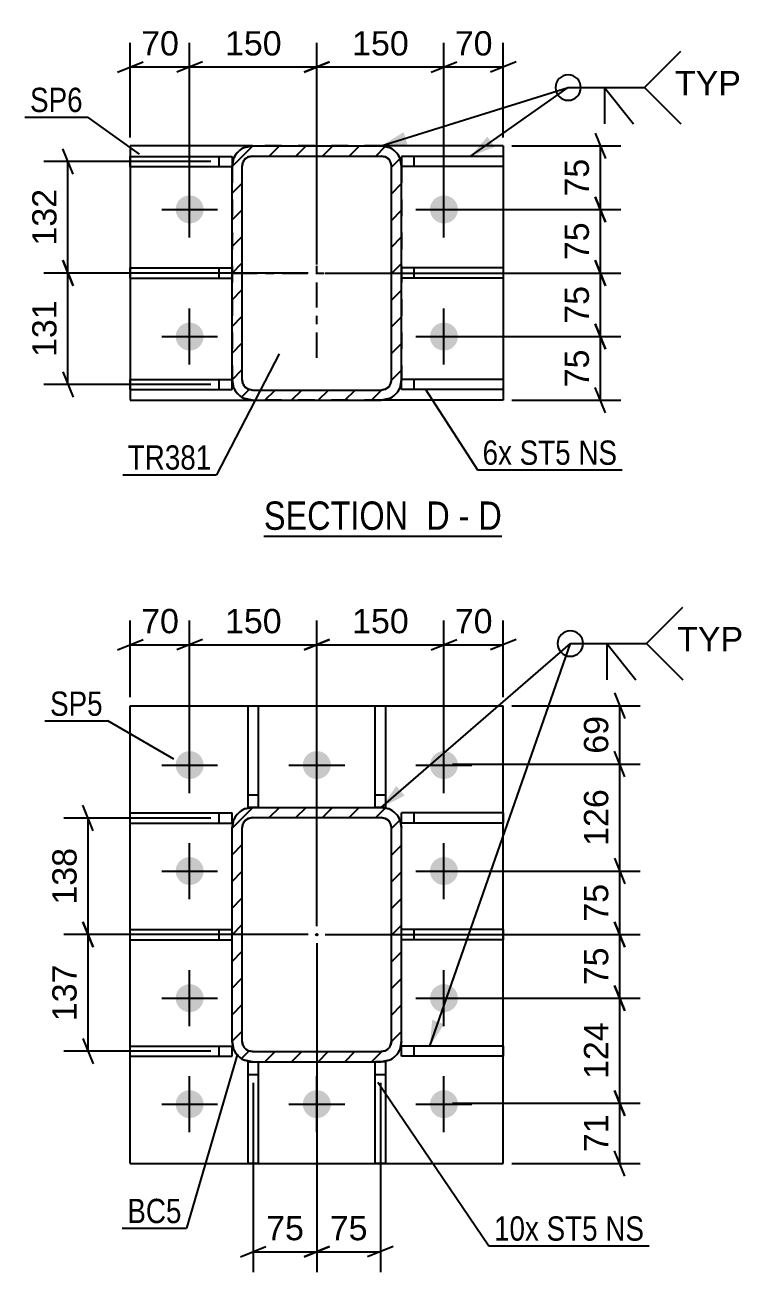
# Model space of a CAD drawing. Header units: millimetres. Extents: x 0 to 841, y 0 to 594.
# Drawn here: x 341.6 to 426.3, y 101.6 to 248.7 of the extents above; entities that cross this region are included whole.
import ezdxf

# ---------------------------------------------------------------- set-up
doc = ezdxf.new("R2010")
doc.units = ezdxf.units.MM
doc.linetypes.add('DXK_LINE_DOT2', pattern=[3.9198, 1.9599, -1.9599])
doc.linetypes.add('DXK_LINE_DOT3', pattern=[5.9187, 2.979, -0.9799, 0.9799, -0.9799])
doc.styles.add('Arial', font='ARIAL.TTF', dxfattribs={"height": 0.2})
doc.styles.add('Arial Narrow', font='ARIALN.TTF', dxfattribs={"height": 0.2})

# ---------------------------------------------------------------- blocks, each defined once
blk = doc.blocks.new('Unknown-318890688-14 - 4900')
at = {"color": 6, "linetype": 'Continuous'}
blk.add_line((369.81, 188.41), (397.88, 188.41), dxfattribs=at)
at = {"color": 0, "linetype": 'Continuous'}
for points in [[(387.92, 189.16), (387.92, 192.66), (369.81, 192.66), (369.81, 189.16)], [(391.74, 189.16), (391.74, 192.66), (388.97, 192.66), (388.97, 189.16)], [(394.06, 189.16), (394.06, 192.66), (392.79, 192.66), (392.79, 189.16)], [(397.88, 189.16), (397.88, 192.66), (395.11, 192.66), (395.11, 189.16)]]:
    blk.add_wipeout(points, dxfattribs=at)
at = {"color": 7, "linetype": 'Continuous', "style": 'Arial Narrow'}
for s, p in [('SECTION ', (369.81, 189.16)), ('D', (388.97, 189.16)), ('D', (395.11, 189.16)), ('-', (392.79, 189.16))]:
    blk.add_text(s, height=3.34, dxfattribs=at).set_placement(p)
blk = doc.blocks.new('Part-318890688-3378 - 3340')
at = {"color": 2, "linetype": 'Continuous'}
for p, q in [((354.05, 114.41), (354.05, 168.41)), ((354.05, 168.41), (398.05, 168.41)), ((398.05, 114.41), (398.05, 168.41)), ((354.05, 114.41), (398.05, 114.41))]:
    blk.add_line(p, q, dxfattribs=at)
blk = doc.blocks.new('Part-318890688-3408 - 3340')
at = {"color": 2, "linetype": 'Continuous'}
for p, q in [((354.05, 140.81), (354.05, 142.01)), ((354.05, 142.01), (366.05, 142.01)), ((354.05, 140.81), (366.05, 140.81))]:
    blk.add_line(p, q, dxfattribs=at)
at = {"color": 7, "linetype": 'DXK_LINE_DOT2'}
for p, q in [((364.55, 140.81), (364.55, 142.01)), ((366.05, 140.81), (366.05, 142.01))]:
    blk.add_line(p, q, dxfattribs=at)
blk = doc.blocks.new('Part-318890688-3372 - 3340')
at = {"linetype": 'Continuous'}
h = blk.add_hatch(dxfattribs=at)
h.set_pattern_fill('', scale=0.7, style=0, pattern_type=0)
h.set_pattern_definition([(45, (385.8703, 154.9302), (-1.57154, 1.57154), [])])
h.paths.add_polyline_path([(386.05, 154.01), (385.87, 154.93), (385.35, 155.71), (384.57, 156.23), (383.65, 156.41), (368.45, 156.41), (367.53, 156.23), (366.76, 155.71), (366.24, 154.93), (366.05, 154.01), (366.05, 128.81), (366.24, 127.89), (366.76, 127.11), (367.53, 126.59), (368.45, 126.41), (383.65, 126.41), (384.57, 126.59), (385.35, 127.11), (385.87, 127.89), (386.05, 128.81)])
h.paths.add_polyline_path([(384.76, 128.35), (384.5, 127.96), (384.11, 127.7), (383.65, 127.61), (368.45, 127.61), (367.99, 127.7), (367.6, 127.96), (367.34, 128.35), (367.25, 128.81), (367.25, 154.01), (367.34, 154.47), (367.6, 154.86), (367.99, 155.12), (368.45, 155.21), (383.65, 155.21), (384.11, 155.12), (384.5, 154.86), (384.76, 154.47), (384.85, 154.01), (384.85, 128.81)])
blk.add_hatch(color=246, dxfattribs=at).paths.add_polyline_path([(376.05, 141.31, -1), (376.05, 141.51, -1)])
at = {"color": 7, "linetype": 'DXK_LINE_DOT2'}
for p, q in [((367.53, 156.23), (368.45, 156.41)), ((368.45, 156.41), (383.65, 156.41)), ((383.65, 156.41), (384.57, 156.23)), ((366.05, 154.01), (366.24, 154.93)), ((367.34, 154.47), (367.25, 154.01)), ((368.45, 155.21), (367.99, 155.12)), ((368.45, 155.21), (383.65, 155.21)), ((384.11, 155.12), (383.65, 155.21)), ((384.85, 154.01), (384.76, 154.47)), ((385.87, 154.93), (386.05, 154.01)), ((366.05, 128.81), (366.05, 154.01)), ((367.25, 128.81), (367.25, 154.01)), ((384.85, 128.81), (384.85, 154.01)), ((386.05, 128.81), (386.05, 154.01)), ((366.24, 127.89), (366.05, 128.81)), ((367.25, 128.81), (367.34, 128.35)), ((384.76, 128.35), (384.85, 128.81)), ((386.05, 128.81), (385.87, 127.89)), ((368.45, 126.41), (367.53, 126.59)), ((367.99, 127.7), (368.45, 127.61)), ((368.45, 127.61), (383.65, 127.61)), ((383.65, 127.61), (384.11, 127.7)), ((384.57, 126.59), (383.65, 126.41)), ((368.45, 126.41), (383.65, 126.41))]:
    blk.add_line(p, q, dxfattribs=at)
at = {"color": 2, "linetype": 'Continuous'}
for p, q in [((368.45, 156.41), (367.53, 156.23)), ((368.45, 156.41), (383.65, 156.41)), ((384.57, 156.23), (383.65, 156.41)), ((366.24, 154.93), (366.05, 154.01)), ((367.25, 154.01), (367.34, 154.47)), ((367.99, 155.12), (368.45, 155.21)), ((368.45, 155.21), (383.65, 155.21)), ((383.65, 155.21), (384.11, 155.12)), ((384.76, 154.47), (384.85, 154.01)), ((386.05, 154.01), (385.87, 154.93)), ((366.05, 128.81), (366.05, 154.01)), ((367.25, 128.81), (367.25, 154.01)), ((384.85, 128.81), (384.85, 154.01)), ((386.05, 128.81), (386.05, 154.01)), ((366.05, 128.81), (366.24, 127.89)), ((367.34, 128.35), (367.25, 128.81)), ((384.85, 128.81), (384.76, 128.35)), ((385.87, 127.89), (386.05, 128.81)), ((367.53, 126.59), (368.45, 126.41)), ((368.45, 127.61), (367.99, 127.7)), ((368.45, 127.61), (383.65, 127.61)), ((384.11, 127.7), (383.65, 127.61)), ((383.65, 126.41), (384.57, 126.59)), ((368.45, 126.41), (383.65, 126.41))]:
    blk.add_line(p, q, dxfattribs=at)
at = {"color": 7, "linetype": 'DXK_LINE_DOT3'}
blk.add_line((376.05, 141.41), (376.05, 141.41), dxfattribs=at)
at = {"color": 246, "linetype": 'DXK_LINE_DOT2'}
blk.add_line((376.05, 141.41), (376.05, 141.41), dxfattribs=at)
at = {"color": 246, "linetype": 'Continuous'}
blk.add_circle((376.05, 141.41), 0.1, dxfattribs=at)
at = {"color": 7, "linetype": 'DXK_LINE_DOT2'}
for centre, radius, start, end in [((368.45, 154.01), 2.4, 112.5, 157.5), ((383.65, 154.01), 2.4, 22.5, 67.5), ((368.45, 154.01), 1.2, 112.5, 157.5), ((383.65, 154.01), 1.2, 22.5, 67.5), ((368.45, 128.81), 1.2, 202.5, 247.5), ((383.65, 128.81), 1.2, 292.5, 337.5), ((368.45, 128.81), 2.4, 202.5, 247.5), ((383.65, 128.81), 2.4, 292.5, 337.5)]:
    blk.add_arc(centre, radius, start, end, dxfattribs=at)
at = {"color": 2, "linetype": 'Continuous'}
for centre, radius, start, end in [((368.45, 154.01), 2.4, 112.5, 157.5), ((383.65, 154.01), 2.4, 22.5, 67.5), ((368.45, 154.01), 1.2, 112.5, 157.5), ((383.65, 154.01), 1.2, 22.5, 67.5), ((368.45, 128.81), 1.2, 202.5, 247.5), ((383.65, 128.81), 1.2, 292.5, 337.5), ((368.45, 128.81), 2.4, 202.5, 247.5), ((383.65, 128.81), 2.4, 292.5, 337.5)]:
    blk.add_arc(centre, radius, start, end, dxfattribs=at)
blk = doc.blocks.new('Part-318890688-3398 - 3340')
at = {"color": 2, "linetype": 'Continuous'}
for p, q in [((398.05, 155.76), (386.05, 155.76)), ((386.05, 154.56), (386.05, 155.76)), ((398.05, 154.56), (386.05, 154.56)), ((398.05, 155.76), (398.05, 154.56))]:
    blk.add_line(p, q, dxfattribs=at)
at = {"color": 7, "linetype": 'DXK_LINE_DOT2'}
blk.add_line((387.55, 154.56), (387.55, 155.76), dxfattribs=at)
blk = doc.blocks.new('Part-318890688-3438 - 3340')
at = {"color": 2, "linetype": 'Continuous'}
for p, q in [((382.95, 156.41), (382.95, 168.41)), ((382.95, 168.41), (384.15, 168.41)), ((384.15, 168.41), (384.15, 156.41)), ((384.15, 156.41), (382.95, 156.41))]:
    blk.add_line(p, q, dxfattribs=at)
at = {"color": 7, "linetype": 'DXK_LINE_DOT2'}
blk.add_line((382.95, 157.91), (384.15, 157.91), dxfattribs=at)
blk = doc.blocks.new('Part-318890688-3393 - 3340')
at = {"color": 2, "linetype": 'Continuous'}
for p, q in [((398.05, 142.01), (386.05, 142.01)), ((398.05, 142.01), (398.05, 140.81)), ((398.05, 140.81), (386.05, 140.81))]:
    blk.add_line(p, q, dxfattribs=at)
at = {"color": 7, "linetype": 'DXK_LINE_DOT2'}
for p, q in [((386.05, 140.81), (386.05, 142.01)), ((387.55, 140.81), (387.55, 142.01))]:
    blk.add_line(p, q, dxfattribs=at)
blk = doc.blocks.new('Part-318890688-3403 - 3340')
at = {"color": 2, "linetype": 'Continuous'}
for p, q in [((398.05, 128.26), (386.05, 128.26)), ((386.05, 127.06), (386.05, 128.26)), ((398.05, 128.26), (398.05, 127.06)), ((398.05, 127.06), (386.05, 127.06))]:
    blk.add_line(p, q, dxfattribs=at)
at = {"color": 7, "linetype": 'DXK_LINE_DOT2'}
blk.add_line((387.55, 127.06), (387.55, 128.26), dxfattribs=at)
blk = doc.blocks.new('Part-318890688-3413 - 3340')
at = {"color": 2, "linetype": 'Continuous'}
for p, q in [((354.05, 154.56), (354.05, 155.76)), ((354.05, 155.76), (366.05, 155.76)), ((354.05, 154.56), (366.05, 154.56)), ((366.05, 154.56), (366.05, 155.76))]:
    blk.add_line(p, q, dxfattribs=at)
at = {"color": 7, "linetype": 'DXK_LINE_DOT2'}
blk.add_line((364.55, 154.56), (364.55, 155.76), dxfattribs=at)
blk = doc.blocks.new('Part-318890688-3418 - 3340')
at = {"color": 2, "linetype": 'Continuous'}
for p, q in [((354.05, 127.06), (354.05, 128.26)), ((354.05, 128.26), (366.05, 128.26)), ((366.05, 127.06), (366.05, 128.26)), ((354.05, 127.06), (366.05, 127.06))]:
    blk.add_line(p, q, dxfattribs=at)
at = {"color": 7, "linetype": 'DXK_LINE_DOT2'}
blk.add_line((364.55, 127.06), (364.55, 128.26), dxfattribs=at)
blk = doc.blocks.new('Part-318890688-3423 - 3340')
at = {"color": 2, "linetype": 'Continuous'}
for p, q in [((367.95, 114.41), (367.95, 126.41)), ((367.95, 126.41), (368.44, 126.41)), ((369.15, 126.41), (369.15, 114.41)), ((369.15, 114.41), (367.95, 114.41))]:
    blk.add_line(p, q, dxfattribs=at)
at = {"color": 7, "linetype": 'DXK_LINE_DOT2'}
for p, q in [((368.44, 126.41), (369.15, 126.41)), ((369.15, 126.41), (369.15, 126.41)), ((369.15, 126.41), (369.15, 126.41)), ((367.95, 124.91), (369.15, 124.91))]:
    blk.add_line(p, q, dxfattribs=at)
blk = doc.blocks.new('Part-318890688-3428 - 3340')
at = {"color": 2, "linetype": 'Continuous'}
for p, q in [((382.95, 114.41), (382.95, 126.41)), ((384.15, 126.41), (383.67, 126.41)), ((384.15, 126.41), (384.15, 114.41)), ((384.15, 114.41), (382.95, 114.41))]:
    blk.add_line(p, q, dxfattribs=at)
at = {"color": 7, "linetype": 'DXK_LINE_DOT2'}
for p, q in [((382.95, 126.41), (382.95, 126.41)), ((382.95, 126.41), (382.95, 126.41)), ((383.67, 126.41), (382.95, 126.41)), ((382.95, 124.91), (384.15, 124.91))]:
    blk.add_line(p, q, dxfattribs=at)
blk = doc.blocks.new('Part-318890688-3433 - 3340')
at = {"color": 2, "linetype": 'Continuous'}
for p, q in [((367.95, 156.41), (367.95, 168.41)), ((367.95, 168.41), (369.15, 168.41)), ((369.15, 168.41), (369.15, 156.41)), ((369.15, 156.41), (367.95, 156.41))]:
    blk.add_line(p, q, dxfattribs=at)
at = {"color": 7, "linetype": 'DXK_LINE_DOT2'}
blk.add_line((367.95, 157.91), (369.15, 157.91), dxfattribs=at)
blk = doc.blocks.new('Bolt-318890688-3444 - 3340')
at = {"linetype": 'Continuous'}
for points in [[(359.4, 161.41, -1), (362.7, 161.41, -1)], [(374.4, 161.41, -1), (377.7, 161.41, -1)], [(389.4, 161.41, -1), (392.7, 161.41, -1)], [(359.4, 148.91, -1), (362.7, 148.91, -1)], [(389.4, 148.91, -1), (392.7, 148.91, -1)], [(359.4, 133.91, -1), (362.7, 133.91, -1)], [(389.4, 133.91, -1), (392.7, 133.91, -1)], [(359.4, 121.41, -1), (362.7, 121.41, -1)], [(374.4, 121.41, -1), (377.7, 121.41, -1)], [(389.4, 121.41, -1), (392.7, 121.41, -1)]]:
    blk.add_hatch(color=1, dxfattribs=at).paths.add_polyline_path(points)
at = {"color": 1, "linetype": 'Continuous'}
for p, q in [((361.05, 158.11), (361.05, 164.71)), ((376.05, 158.11), (376.05, 164.71)), ((391.05, 158.11), (391.05, 164.71)), ((357.75, 161.41), (364.35, 161.41)), ((372.75, 161.41), (379.35, 161.41)), ((387.75, 161.41), (394.35, 161.41)), ((361.05, 145.61), (361.05, 152.21)), ((391.05, 145.61), (391.05, 152.21)), ((357.75, 148.91), (364.35, 148.91)), ((387.75, 148.91), (394.35, 148.91)), ((361.05, 130.61), (361.05, 137.21)), ((391.05, 130.61), (391.05, 137.21)), ((357.75, 133.91), (364.35, 133.91)), ((387.75, 133.91), (394.35, 133.91)), ((361.05, 118.11), (361.05, 124.71)), ((376.05, 118.11), (376.05, 124.71)), ((391.05, 118.11), (391.05, 124.71)), ((357.75, 121.41), (364.35, 121.41)), ((372.75, 121.41), (379.35, 121.41)), ((387.75, 121.41), (394.35, 121.41))]:
    blk.add_line(p, q, dxfattribs=at)
blk = doc.blocks.new('Part-318890688-4939 - 4900')
at = {"color": 2, "linetype": 'Continuous'}
for p, q in [((398.05, 220.05), (386.05, 220.05)), ((398.05, 220.05), (398.05, 218.85)), ((398.05, 218.85), (386.05, 218.85))]:
    blk.add_line(p, q, dxfattribs=at)
at = {"color": 7, "linetype": 'DXK_LINE_DOT2'}
for p, q in [((386.05, 220.05), (386.05, 218.85)), ((387.55, 218.85), (387.55, 220.05))]:
    blk.add_line(p, q, dxfattribs=at)
blk = doc.blocks.new('Part-318890688-4962 - 4900')
at = {"linetype": 'Continuous'}
h = blk.add_hatch(dxfattribs=at)
h.set_pattern_fill('', scale=0.7, style=0, pattern_type=0)
h.set_pattern_definition([(45, (385.8703, 232.966), (-1.57154, 1.57154), [])])
h.paths.add_polyline_path([(386.05, 232.05), (385.87, 232.97), (385.35, 233.74), (384.57, 234.26), (383.65, 234.45), (368.45, 234.45), (367.53, 234.26), (366.76, 233.74), (366.24, 232.97), (366.05, 232.05), (366.05, 206.85), (366.24, 205.93), (366.76, 205.15), (367.53, 204.63), (368.45, 204.45), (383.65, 204.45), (384.57, 204.63), (385.35, 205.15), (385.87, 205.93), (386.05, 206.85)])
h.paths.add_polyline_path([(384.76, 206.39), (384.5, 206), (384.11, 205.74), (383.65, 205.65), (368.45, 205.65), (367.99, 205.74), (367.6, 206), (367.34, 206.39), (367.25, 206.85), (367.25, 232.05), (367.34, 232.51), (367.6, 232.9), (367.99, 233.16), (368.45, 233.25), (383.65, 233.25), (384.11, 233.16), (384.5, 232.9), (384.76, 232.51), (384.85, 232.05), (384.85, 206.85)])
at = {"color": 7, "linetype": 'DXK_LINE_DOT2'}
for p, q in [((367.53, 234.26), (368.45, 234.45)), ((368.45, 234.45), (383.65, 234.45)), ((383.65, 234.45), (384.57, 234.26)), ((366.05, 232.05), (366.24, 232.97)), ((367.34, 232.51), (367.25, 232.05)), ((368.45, 233.25), (367.99, 233.16)), ((368.45, 233.25), (383.65, 233.25)), ((384.11, 233.16), (383.65, 233.25)), ((384.85, 232.05), (384.76, 232.51)), ((385.87, 232.97), (386.05, 232.05)), ((366.05, 232.05), (366.05, 206.85)), ((367.25, 206.85), (367.25, 232.05)), ((384.85, 206.85), (384.85, 232.05)), ((386.05, 232.05), (386.05, 206.85)), ((366.24, 205.93), (366.05, 206.85)), ((367.25, 206.85), (367.34, 206.39)), ((384.76, 206.39), (384.85, 206.85)), ((386.05, 206.85), (385.87, 205.93)), ((368.45, 204.45), (367.53, 204.63)), ((367.99, 205.74), (368.45, 205.65)), ((368.45, 205.65), (383.65, 205.65)), ((383.65, 205.65), (384.11, 205.74)), ((384.57, 204.63), (383.65, 204.45)), ((368.45, 204.45), (383.65, 204.45))]:
    blk.add_line(p, q, dxfattribs=at)
at = {"color": 2, "linetype": 'Continuous'}
for p, q in [((368.45, 234.45), (367.53, 234.26)), ((368.45, 234.45), (383.65, 234.45)), ((384.57, 234.26), (383.65, 234.45)), ((366.24, 232.97), (366.05, 232.05)), ((367.25, 232.05), (367.34, 232.51)), ((367.99, 233.16), (368.45, 233.25)), ((368.45, 233.25), (383.65, 233.25)), ((383.65, 233.25), (384.11, 233.16)), ((384.76, 232.51), (384.85, 232.05)), ((386.05, 232.05), (385.87, 232.97)), ((366.05, 206.85), (366.05, 232.05)), ((367.25, 206.85), (367.25, 232.05)), ((384.85, 206.85), (384.85, 232.05)), ((386.05, 206.85), (386.05, 232.05)), ((366.05, 206.85), (366.24, 205.93)), ((367.34, 206.39), (367.25, 206.85)), ((384.85, 206.85), (384.76, 206.39)), ((385.87, 205.93), (386.05, 206.85)), ((367.53, 204.63), (368.45, 204.45)), ((368.45, 205.65), (367.99, 205.74)), ((368.45, 205.65), (383.65, 205.65)), ((384.11, 205.74), (383.65, 205.65)), ((383.65, 204.45), (384.57, 204.63)), ((368.45, 204.45), (383.65, 204.45))]:
    blk.add_line(p, q, dxfattribs=at)
at = {"color": 7, "linetype": 'DXK_LINE_DOT3'}
for p, q in [((376.05, 209.45), (376.05, 229.45)), ((366.05, 219.45), (386.05, 219.45))]:
    blk.add_line(p, q, dxfattribs=at)
at = {"color": 7, "linetype": 'DXK_LINE_DOT2'}
for centre, radius, start, end in [((368.45, 232.05), 2.4, 112.5, 157.5), ((383.65, 232.05), 2.4, 22.5, 67.5), ((368.45, 232.05), 1.2, 112.5, 157.5), ((383.65, 232.05), 1.2, 22.5, 67.5), ((368.45, 206.85), 1.2, 202.5, 247.5), ((383.65, 206.85), 1.2, 292.5, 337.5), ((368.45, 206.85), 2.4, 202.5, 247.5), ((383.65, 206.85), 2.4, 292.5, 337.5)]:
    blk.add_arc(centre, radius, start, end, dxfattribs=at)
at = {"color": 2, "linetype": 'Continuous'}
for centre, radius, start, end in [((368.45, 232.05), 2.4, 112.5, 157.5), ((383.65, 232.05), 2.4, 22.5, 67.5), ((368.45, 232.05), 1.2, 112.5, 157.5), ((383.65, 232.05), 1.2, 22.5, 67.5), ((368.45, 206.85), 1.2, 202.5, 247.5), ((383.65, 206.85), 1.2, 292.5, 337.5), ((368.45, 206.85), 2.4, 202.5, 247.5), ((383.65, 206.85), 2.4, 292.5, 337.5)]:
    blk.add_arc(centre, radius, start, end, dxfattribs=at)
blk = doc.blocks.new('Part-318890688-4954 - 4900')
at = {"color": 2, "linetype": 'Continuous'}
for p, q in [((354.05, 218.85), (354.05, 220.05)), ((354.05, 220.05), (366.05, 220.05)), ((354.05, 218.85), (366.05, 218.85))]:
    blk.add_line(p, q, dxfattribs=at)
at = {"color": 7, "linetype": 'DXK_LINE_DOT2'}
for p, q in [((364.55, 218.85), (364.55, 220.05)), ((366.05, 220.05), (366.05, 218.85))]:
    blk.add_line(p, q, dxfattribs=at)
blk = doc.blocks.new('Part-318890688-4934 - 4900')
at = {"color": 2, "linetype": 'Continuous'}
for p, q in [((368.45, 234.45), (354.05, 234.45)), ((354.05, 234.45), (354.05, 204.45)), ((398.05, 234.45), (383.65, 234.45)), ((398.05, 234.45), (398.05, 204.45)), ((354.05, 204.45), (368.45, 204.45)), ((398.05, 204.45), (383.65, 204.45))]:
    blk.add_line(p, q, dxfattribs=at)
at = {"color": 7, "linetype": 'DXK_LINE_DOT2'}
for p, q in [((383.65, 234.45), (368.45, 234.45)), ((383.65, 204.45), (368.45, 204.45))]:
    blk.add_line(p, q, dxfattribs=at)
blk = doc.blocks.new('Part-318890688-4944 - 4900')
at = {"color": 2, "linetype": 'Continuous'}
for p, q in [((398.05, 233.2), (386.05, 233.2)), ((386.05, 233.2), (386.05, 232.05)), ((398.05, 233.2), (398.05, 232)), ((398.05, 232), (386.05, 232))]:
    blk.add_line(p, q, dxfattribs=at)
at = {"color": 7, "linetype": 'DXK_LINE_DOT2'}
for p, q in [((387.55, 232), (387.55, 233.2)), ((386.05, 232.05), (386.05, 232))]:
    blk.add_line(p, q, dxfattribs=at)
blk = doc.blocks.new('Part-318890688-4949 - 4900')
at = {"color": 2, "linetype": 'Continuous'}
for p, q in [((398.05, 206.9), (386.05, 206.9)), ((386.05, 205.7), (386.05, 206.85)), ((398.05, 206.9), (398.05, 205.7)), ((398.05, 205.7), (386.05, 205.7))]:
    blk.add_line(p, q, dxfattribs=at)
at = {"color": 7, "linetype": 'DXK_LINE_DOT2'}
for p, q in [((386.05, 206.85), (386.05, 206.9)), ((386.05, 206.9), (386.05, 206.85)), ((387.55, 205.7), (387.55, 206.9))]:
    blk.add_line(p, q, dxfattribs=at)
blk = doc.blocks.new('Bolt-318890688-4967 - 4900')
at = {"linetype": 'Continuous'}
for points in [[(359.4, 226.95, -1), (362.7, 226.95, -1)], [(389.4, 226.95, -1), (392.7, 226.95, -1)], [(359.4, 211.95, -1), (362.7, 211.95, -1)], [(389.4, 211.95, -1), (392.7, 211.95, -1)]]:
    blk.add_hatch(color=1, dxfattribs=at).paths.add_polyline_path(points)
at = {"color": 1, "linetype": 'Continuous'}
for p, q in [((361.05, 223.65), (361.05, 230.25)), ((391.05, 223.65), (391.05, 230.25)), ((357.75, 226.95), (364.35, 226.95)), ((387.75, 226.95), (394.35, 226.95)), ((361.05, 208.65), (361.05, 215.25)), ((391.05, 208.65), (391.05, 215.25)), ((357.75, 211.95), (364.35, 211.95)), ((387.75, 211.95), (394.35, 211.95))]:
    blk.add_line(p, q, dxfattribs=at)
blk = doc.blocks.new('Part-318890688-4975 - 4900')
at = {"color": 2, "linetype": 'Continuous'}
for p, q in [((354.05, 232), (354.05, 233.2)), ((354.05, 233.2), (366.05, 233.2)), ((366.05, 233.2), (366.05, 232.05)), ((354.05, 232), (366.05, 232))]:
    blk.add_line(p, q, dxfattribs=at)
at = {"color": 7, "linetype": 'DXK_LINE_DOT2'}
for p, q in [((364.55, 232), (364.55, 233.2)), ((366.05, 232.05), (366.05, 232))]:
    blk.add_line(p, q, dxfattribs=at)
blk = doc.blocks.new('Part-318890688-4980 - 4900')
at = {"color": 2, "linetype": 'Continuous'}
for p, q in [((354.05, 205.7), (354.05, 206.9)), ((354.05, 206.9), (366.05, 206.9)), ((366.05, 205.7), (366.05, 206.85)), ((354.05, 205.7), (366.05, 205.7))]:
    blk.add_line(p, q, dxfattribs=at)
at = {"color": 7, "linetype": 'DXK_LINE_DOT2'}
for p, q in [((364.55, 205.7), (364.55, 206.9)), ((366.05, 206.85), (366.05, 206.9)), ((366.05, 206.9), (366.05, 206.85))]:
    blk.add_line(p, q, dxfattribs=at)
blk = doc.blocks.new('StraightDimension-318890688-3536 - 3340')
at = {"color": 7, "linetype": 'Continuous'}
for p, q in [((354.05, 169.41), (354.05, 178.46)), ((361.05, 162.53), (361.05, 178.46)), ((352.55, 175.01), (355.55, 176.21)), ((354.05, 175.61), (361.05, 175.61)), ((362.55, 176.21), (359.55, 175.01))]:
    blk.add_line(p, q, dxfattribs=at)
at = {"color": 0}
blk.add_wipeout([(360.38, 176.36), (360.38, 180.56), (354.73, 180.56), (354.73, 176.36)], dxfattribs=at)
at = {"color": 3, "style": 'Arial'}
blk.add_text('70', height=2.865, dxfattribs=at).set_placement((355.33, 176.96))
blk = doc.blocks.new('StraightDimension-318890688-3496 - 3340')
at = {"color": 7, "linetype": 'Continuous'}
for p, q in [((411.18, 135.41), (412.38, 132.41)), ((392.05, 133.91), (414.18, 133.91)), ((411.78, 121.53), (411.78, 133.91)), ((412.38, 120.03), (411.18, 123.03)), ((392.05, 121.53), (414.18, 121.53))]:
    blk.add_line(p, q, dxfattribs=at)
at = {"color": 0}
blk.add_wipeout([(411.03, 131.65), (406.83, 131.65), (406.83, 123.78), (411.03, 123.78)], dxfattribs=at)
at = {"color": 3, "style": 'Arial'}
blk.add_text('124', height=2.865, rotation=90.0002, dxfattribs=at).set_placement((410.43, 124.38))
blk = doc.blocks.new('StraightDimension-318890688-3561 - 3340')
at = {"color": 7, "linetype": 'Continuous'}
for p, q in [((376.05, 142.41), (376.05, 178.46)), ((391.05, 162.53), (391.05, 178.46)), ((377.55, 176.21), (374.55, 175.01)), ((376.05, 175.61), (391.05, 175.61)), ((389.55, 175.01), (392.55, 176.21))]:
    blk.add_line(p, q, dxfattribs=at)
at = {"color": 0}
blk.add_wipeout([(387.49, 176.36), (387.49, 180.56), (379.62, 180.56), (379.62, 176.36)], dxfattribs=at)
at = {"color": 3, "style": 'Arial'}
blk.add_text('150', height=2.865, dxfattribs=at).set_placement((380.22, 176.96))
blk = doc.blocks.new('StraightDimension-318890688-3573 - 3340')
at = {"color": 7, "linetype": 'Continuous'}
for p, q in [((349.66, 139.91), (348.46, 142.91)), ((375.05, 141.41), (346.21, 141.41)), ((349.06, 127.66), (349.06, 141.41)), ((348.46, 129.16), (349.66, 126.16)), ((363.55, 127.66), (346.21, 127.66))]:
    blk.add_line(p, q, dxfattribs=at)
at = {"color": 0}
blk.add_wipeout([(348.31, 138.47), (344.11, 138.47), (344.11, 130.6), (348.31, 130.6)], dxfattribs=at)
at = {"color": 3, "style": 'Arial'}
blk.add_text('137', height=2.865, rotation=90.0002, dxfattribs=at).set_placement((347.71, 131.2))
blk = doc.blocks.new('StraightDimension-318890688-3550 - 3340')
at = {"color": 7, "linetype": 'Continuous'}
for p, q in [((361.05, 162.53), (361.05, 178.46)), ((376.05, 142.41), (376.05, 178.46)), ((362.55, 176.21), (359.55, 175.01)), ((361.05, 175.61), (376.05, 175.61)), ((374.55, 175.01), (377.55, 176.21))]:
    blk.add_line(p, q, dxfattribs=at)
at = {"color": 0}
blk.add_wipeout([(372.49, 176.36), (372.49, 180.56), (364.62, 180.56), (364.62, 176.36)], dxfattribs=at)
at = {"color": 3, "style": 'Arial'}
blk.add_text('150', height=2.865, dxfattribs=at).set_placement((365.22, 176.96))
blk = doc.blocks.new('StraightDimension-318890688-3489 - 3340')
at = {"color": 7, "linetype": 'Continuous'}
for p, q in [((411.18, 123.03), (412.38, 120.03)), ((392.05, 121.53), (414.18, 121.53)), ((411.78, 114.41), (411.78, 121.53)), ((412.38, 112.91), (411.18, 115.91)), ((399.05, 114.41), (414.18, 114.41))]:
    blk.add_line(p, q, dxfattribs=at)
at = {"color": 0}
blk.add_wipeout([(411.03, 120.79), (406.83, 120.79), (406.83, 115.15), (411.03, 115.15)], dxfattribs=at)
at = {"color": 3, "style": 'Arial'}
blk.add_text('71', height=2.865, rotation=90.0002, dxfattribs=at).set_placement((410.43, 115.75))
blk = doc.blocks.new('StraightDimension-318890688-3501 - 3340')
at = {"color": 7, "linetype": 'Continuous'}
for p, q in [((411.18, 142.91), (412.38, 139.91)), ((377.05, 141.41), (414.18, 141.41)), ((411.78, 133.91), (411.78, 141.41)), ((412.38, 132.41), (411.18, 135.41)), ((392.05, 133.91), (414.18, 133.91))]:
    blk.add_line(p, q, dxfattribs=at)
at = {"color": 0}
blk.add_wipeout([(411.03, 140.49), (406.83, 140.49), (406.83, 134.84), (411.03, 134.84)], dxfattribs=at)
at = {"color": 3, "style": 'Arial'}
blk.add_text('75', height=2.865, rotation=90.0002, dxfattribs=at).set_placement((410.43, 135.44))
blk = doc.blocks.new('StraightDimension-318890688-3593 - 3340')
at = {"color": 7, "linetype": 'Continuous'}
for p, q in [((376.05, 140.41), (376.05, 101.61)), ((368.55, 123.91), (368.55, 101.61)), ((367.05, 103.41), (370.05, 104.61)), ((377.55, 104.61), (374.55, 103.41)), ((368.55, 104.01), (376.05, 104.01))]:
    blk.add_line(p, q, dxfattribs=at)
at = {"color": 0}
blk.add_wipeout([(375.13, 104.76), (375.13, 108.96), (369.48, 108.96), (369.48, 104.76)], dxfattribs=at)
at = {"color": 3, "style": 'Arial'}
blk.add_text('75', height=2.865, dxfattribs=at).set_placement((370.08, 105.36))
blk = doc.blocks.new('StraightDimension-318890688-3512 - 3340')
at = {"color": 7, "linetype": 'Continuous'}
for p, q in [((411.18, 150.41), (412.38, 147.41)), ((392.05, 148.91), (414.18, 148.91)), ((411.78, 141.41), (411.78, 148.91)), ((412.38, 139.91), (411.18, 142.91)), ((377.05, 141.41), (414.18, 141.41))]:
    blk.add_line(p, q, dxfattribs=at)
at = {"color": 0}
blk.add_wipeout([(411.03, 147.99), (406.83, 147.99), (406.83, 142.34), (411.03, 142.34)], dxfattribs=at)
at = {"color": 3, "style": 'Arial'}
blk.add_text('75', height=2.865, rotation=90.0002, dxfattribs=at).set_placement((410.43, 142.94))
blk = doc.blocks.new('StraightDimension-318890688-3523 - 3340')
at = {"color": 7, "linetype": 'Continuous'}
for p, q in [((412.38, 160.03), (411.18, 163.03)), ((392.05, 161.53), (414.18, 161.53)), ((411.78, 148.91), (411.78, 161.53)), ((411.18, 150.41), (412.38, 147.41)), ((392.05, 148.91), (414.18, 148.91))]:
    blk.add_line(p, q, dxfattribs=at)
at = {"color": 0}
blk.add_wipeout([(411.03, 159.15), (406.83, 159.15), (406.83, 151.28), (411.03, 151.28)], dxfattribs=at)
at = {"color": 3, "style": 'Arial'}
blk.add_text('126', height=2.865, rotation=90.0002, dxfattribs=at).set_placement((410.43, 151.88))
blk = doc.blocks.new('StraightDimension-318890688-3528 - 3340')
at = {"color": 7, "linetype": 'Continuous'}
for p, q in [((411.18, 169.91), (412.38, 166.91)), ((399.05, 168.41), (414.18, 168.41)), ((411.78, 161.53), (411.78, 168.41)), ((412.38, 160.03), (411.18, 163.03)), ((392.05, 161.53), (414.18, 161.53))]:
    blk.add_line(p, q, dxfattribs=at)
at = {"color": 0}
blk.add_wipeout([(411.03, 167.79), (406.83, 167.79), (406.83, 162.15), (411.03, 162.15)], dxfattribs=at)
at = {"color": 3, "style": 'Arial'}
blk.add_text('69', height=2.865, rotation=90.0002, dxfattribs=at).set_placement((410.43, 162.75))
blk = doc.blocks.new('StraightDimension-318890688-3602 - 3340')
at = {"color": 7, "linetype": 'Continuous'}
for p, q in [((376.05, 140.41), (376.05, 101.61)), ((383.55, 123.91), (383.55, 101.61)), ((374.55, 103.41), (377.55, 104.61)), ((385.05, 104.61), (382.05, 103.41)), ((376.05, 104.01), (383.55, 104.01))]:
    blk.add_line(p, q, dxfattribs=at)
at = {"color": 0}
blk.add_wipeout([(382.63, 104.76), (382.63, 108.96), (376.98, 108.96), (376.98, 104.76)], dxfattribs=at)
at = {"color": 3, "style": 'Arial'}
blk.add_text('75', height=2.865, dxfattribs=at).set_placement((377.58, 105.36))
blk = doc.blocks.new('StraightDimension-318890688-3543 - 3340')
at = {"color": 7, "linetype": 'Continuous'}
for p, q in [((391.05, 162.53), (391.05, 178.46)), ((398.05, 169.41), (398.05, 178.46)), ((389.55, 175.01), (392.55, 176.21)), ((391.05, 175.61), (398.05, 175.61)), ((399.55, 176.21), (396.55, 175.01))]:
    blk.add_line(p, q, dxfattribs=at)
at = {"color": 0}
blk.add_wipeout([(397.38, 176.36), (397.38, 180.56), (391.73, 180.56), (391.73, 176.36)], dxfattribs=at)
at = {"color": 3, "style": 'Arial'}
blk.add_text('70', height=2.865, dxfattribs=at).set_placement((392.33, 176.96))
blk = doc.blocks.new('StraightDimension-318890688-3583 - 3340')
at = {"color": 7, "linetype": 'Continuous'}
for p, q in [((349.66, 153.66), (348.46, 156.66)), ((363.55, 155.16), (346.21, 155.16)), ((349.06, 141.41), (349.06, 155.16)), ((348.46, 142.91), (349.66, 139.91)), ((375.05, 141.41), (346.21, 141.41))]:
    blk.add_line(p, q, dxfattribs=at)
at = {"color": 0}
blk.add_wipeout([(348.31, 152.22), (344.11, 152.22), (344.11, 144.35), (348.31, 144.35)], dxfattribs=at)
at = {"color": 3, "style": 'Arial'}
blk.add_text('138', height=2.865, rotation=90.0002, dxfattribs=at).set_placement((347.71, 144.95))
blk = doc.blocks.new('StraightDimension-318890688-5077 - 4900')
at = {"color": 7, "linetype": 'Continuous'}
for p, q in [((347.29, 217.95), (346.09, 220.95)), ((375.05, 219.45), (343.84, 219.45)), ((346.69, 206.3), (346.69, 219.45)), ((346.09, 207.8), (347.29, 204.8)), ((363.55, 206.3), (343.84, 206.3))]:
    blk.add_line(p, q, dxfattribs=at)
at = {"color": 0}
blk.add_wipeout([(345.94, 216.81), (341.74, 216.81), (341.74, 208.94), (345.94, 208.94)], dxfattribs=at)
at = {"color": 3, "style": 'Arial'}
blk.add_text('131', height=2.865, rotation=90.0002, dxfattribs=at).set_placement((345.34, 209.54))
blk = doc.blocks.new('StraightDimension-318890688-5047 - 4900')
at = {"color": 7, "linetype": 'Continuous'}
for p, q in [((408.9, 220.95), (410.1, 217.95)), ((377.05, 219.45), (411.9, 219.45)), ((409.5, 211.95), (409.5, 219.45)), ((410.1, 210.45), (408.9, 213.45)), ((392.05, 211.95), (411.9, 211.95))]:
    blk.add_line(p, q, dxfattribs=at)
at = {"color": 0}
blk.add_wipeout([(408.75, 218.52), (404.55, 218.52), (404.55, 212.87), (408.75, 212.87)], dxfattribs=at)
at = {"color": 3, "style": 'Arial'}
blk.add_text('75', height=2.865, rotation=90.0002, dxfattribs=at).set_placement((408.15, 213.47))
blk = doc.blocks.new('StraightDimension-318890688-5117 - 4900')
at = {"color": 7, "linetype": 'Continuous'}
for p, q in [((354.05, 235.45), (354.05, 246.61)), ((361.05, 227.95), (361.05, 246.61)), ((352.55, 243.16), (355.55, 244.36)), ((362.55, 244.36), (359.55, 243.16)), ((354.05, 243.76), (361.05, 243.76))]:
    blk.add_line(p, q, dxfattribs=at)
at = {"color": 0}
blk.add_wipeout([(360.38, 244.51), (360.38, 248.71), (354.73, 248.71), (354.73, 244.51)], dxfattribs=at)
at = {"color": 3, "style": 'Arial'}
blk.add_text('70', height=2.865, dxfattribs=at).set_placement((355.33, 245.11))
blk = doc.blocks.new('StraightDimension-318890688-5027 - 4900')
at = {"color": 7, "linetype": 'Continuous'}
for p, q in [((408.9, 235.95), (410.1, 232.95)), ((399.05, 234.45), (411.9, 234.45)), ((409.5, 226.95), (409.5, 234.45)), ((410.1, 225.45), (408.9, 228.45)), ((392.05, 226.95), (411.9, 226.95))]:
    blk.add_line(p, q, dxfattribs=at)
at = {"color": 0}
blk.add_wipeout([(408.75, 233.52), (404.55, 233.52), (404.55, 227.87), (408.75, 227.87)], dxfattribs=at)
at = {"color": 3, "style": 'Arial'}
blk.add_text('75', height=2.865, rotation=90.0002, dxfattribs=at).set_placement((408.15, 228.47))
blk = doc.blocks.new('StraightDimension-318890688-5037 - 4900')
at = {"color": 7, "linetype": 'Continuous'}
for p, q in [((408.9, 228.45), (410.1, 225.45)), ((392.05, 226.95), (411.9, 226.95)), ((409.5, 219.45), (409.5, 226.95)), ((410.1, 217.95), (408.9, 220.95)), ((377.05, 219.45), (411.9, 219.45))]:
    blk.add_line(p, q, dxfattribs=at)
at = {"color": 0}
blk.add_wipeout([(408.75, 226.02), (404.55, 226.02), (404.55, 220.37), (408.75, 220.37)], dxfattribs=at)
at = {"color": 3, "style": 'Arial'}
blk.add_text('75', height=2.865, rotation=90.0002, dxfattribs=at).set_placement((408.15, 220.97))
blk = doc.blocks.new('StraightDimension-318890688-5057 - 4900')
at = {"color": 7, "linetype": 'Continuous'}
for p, q in [((408.9, 213.45), (410.1, 210.45)), ((392.05, 211.95), (411.9, 211.95)), ((409.5, 204.45), (409.5, 211.95)), ((410.1, 202.95), (408.9, 205.95)), ((399.05, 204.45), (411.9, 204.45))]:
    blk.add_line(p, q, dxfattribs=at)
at = {"color": 0}
blk.add_wipeout([(408.75, 211.02), (404.55, 211.02), (404.55, 205.37), (408.75, 205.37)], dxfattribs=at)
at = {"color": 3, "style": 'Arial'}
blk.add_text('75', height=2.865, rotation=90.0002, dxfattribs=at).set_placement((408.15, 205.97))
blk = doc.blocks.new('StraightDimension-318890688-5068 - 4900')
at = {"color": 7, "linetype": 'Continuous'}
for p, q in [((347.29, 231.1), (346.09, 234.1)), ((363.55, 232.6), (343.84, 232.6)), ((346.69, 219.45), (346.69, 232.6)), ((346.09, 220.95), (347.29, 217.95)), ((375.05, 219.45), (343.84, 219.45))]:
    blk.add_line(p, q, dxfattribs=at)
at = {"color": 0}
blk.add_wipeout([(345.94, 229.96), (341.74, 229.96), (341.74, 222.09), (345.94, 222.09)], dxfattribs=at)
at = {"color": 3, "style": 'Arial'}
blk.add_text('132', height=2.865, rotation=90.0002, dxfattribs=at).set_placement((345.34, 222.69))
blk = doc.blocks.new('StraightDimension-318890688-5087 - 4900')
at = {"color": 7, "linetype": 'Continuous'}
for p, q in [((361.05, 227.95), (361.05, 246.61)), ((376.05, 220.45), (376.05, 246.61)), ((362.55, 244.36), (359.55, 243.16)), ((374.55, 243.16), (377.55, 244.36)), ((361.05, 243.76), (376.05, 243.76))]:
    blk.add_line(p, q, dxfattribs=at)
at = {"color": 0}
blk.add_wipeout([(372.49, 244.51), (372.49, 248.71), (364.62, 248.71), (364.62, 244.51)], dxfattribs=at)
at = {"color": 3, "style": 'Arial'}
blk.add_text('150', height=2.865, dxfattribs=at).set_placement((365.22, 245.11))
blk = doc.blocks.new('StraightDimension-318890688-5097 - 4900')
at = {"color": 7, "linetype": 'Continuous'}
for p, q in [((391.05, 227.95), (391.05, 246.61)), ((398.05, 235.45), (398.05, 246.61)), ((389.55, 243.16), (392.55, 244.36)), ((399.55, 244.36), (396.55, 243.16)), ((391.05, 243.76), (398.05, 243.76))]:
    blk.add_line(p, q, dxfattribs=at)
at = {"color": 0}
blk.add_wipeout([(397.38, 244.51), (397.38, 248.71), (391.73, 248.71), (391.73, 244.51)], dxfattribs=at)
at = {"color": 3, "style": 'Arial'}
blk.add_text('70', height=2.865, dxfattribs=at).set_placement((392.33, 245.11))
blk = doc.blocks.new('StraightDimension-318890688-5107 - 4900')
at = {"color": 7, "linetype": 'Continuous'}
for p, q in [((376.05, 220.45), (376.05, 246.61)), ((391.05, 227.95), (391.05, 246.61)), ((377.55, 244.36), (374.55, 243.16)), ((389.55, 243.16), (392.55, 244.36)), ((376.05, 243.76), (391.05, 243.76))]:
    blk.add_line(p, q, dxfattribs=at)
at = {"color": 0}
blk.add_wipeout([(387.49, 244.51), (387.49, 248.71), (379.62, 248.71), (379.62, 244.51)], dxfattribs=at)
at = {"color": 3, "style": 'Arial'}
blk.add_text('150', height=2.865, dxfattribs=at).set_placement((380.22, 245.11))
blk = doc.blocks.new('Mark-318890688-3368 - 3340')
at = {"color": 0}
blk.add_wipeout([(360.09, 107.38), (360.09, 110.38), (353.7, 110.38), (353.7, 107.38)], dxfattribs=at)
blk.add_wipeout([(360.09, 107.38), (360.09, 110.38), (353.7, 110.38), (353.7, 107.38)], dxfattribs=at)
at = {"color": 30, "linetype": 'Continuous'}
for p in [(366.68, 127.33), (353.1, 106.78)]:
    blk.add_line(p, (360.69, 106.78), dxfattribs=at)
at = {"color": 3, "style": 'Arial Narrow'}
blk.add_text('BC5', height=2.863, dxfattribs=at).set_placement((353.7, 107.38))
blk = doc.blocks.new('Mark-318890688-3374 - 3340')
at = {"color": 0}
blk.add_wipeout([(350.79, 167.22), (350.79, 170.22), (344.58, 170.22), (344.58, 167.22)], dxfattribs=at)
blk.add_wipeout([(350.79, 167.22), (350.79, 170.22), (344.58, 170.22), (344.58, 167.22)], dxfattribs=at)
at = {"color": 30, "linetype": 'Continuous'}
for p in [(343.98, 166.62), (359.19, 162.12)]:
    blk.add_line(p, (351.39, 166.62), dxfattribs=at)
at = {"color": 3, "style": 'Arial Narrow'}
blk.add_text('SP5', height=2.863, dxfattribs=at).set_placement((344.58, 167.22))
blk = doc.blocks.new('WeldMark-318890688-3611 - 3340')
at = {"linetype": 'Continuous'}
for points in [[(386.41, 157.81), (383.65, 156.41), (385.43, 158.94)], [(391.07, 130.85), (389.38, 128.26), (389.66, 131.34)]]:
    blk.add_hatch(color=30, dxfattribs=at).paths.add_polyline_path(points)
at = {"color": 30, "linetype": 'Continuous'}
for p, q in [((383.65, 156.41), (405.96, 175.74)), ((389.38, 128.26), (405.96, 175.74)), ((405.96, 175.74), (414.96, 175.74))]:
    blk.add_line(p, q, dxfattribs=at)
at = {"color": 3, "linetype": 'Continuous'}
for q in [(413.68, 171.45), (410.25, 171.45)]:
    blk.add_line((410.25, 175.74), q, dxfattribs=at)
for start, end in [(90, 270), (270, 90)]:
    blk.add_arc((405.96, 175.74), 1.5, start, end, dxfattribs=at)
at = {"color": 0, "linetype": 'Continuous'}
blk.add_wipeout([(426.34, 174.84), (426.34, 177.84), (418.56, 177.84), (418.56, 174.84)], dxfattribs=at)
blk.add_wipeout([(426.34, 174.84), (426.34, 177.84), (418.56, 177.84), (418.56, 174.84)], dxfattribs=at)
at = {"color": 3, "linetype": 'Continuous'}
for q in [(419.25, 180.02), (419.25, 171.45)]:
    blk.add_line((414.96, 175.74), q, dxfattribs=at)
at = {"color": 3, "linetype": 'Continuous', "style": 'Arial'}
blk.add_text('TYP', height=2.865, dxfattribs=at).set_placement((418.56, 174.84))
blk = doc.blocks.new('MarkSet-318890688-3669 - 3340')
at = {"color": 0}
for points in [[(402.26, 105.31), (402.26, 108.31), (396.96, 108.31), (396.96, 105.31)], [(409.19, 105.31), (409.19, 108.31), (403.16, 108.31), (403.16, 105.31)], [(414.66, 105.31), (414.66, 108.31), (410.09, 108.31), (410.09, 105.31)]]:
    blk.add_wipeout(points, dxfattribs=at)
for points in [[(402.26, 105.31), (402.26, 108.31), (396.96, 108.31), (396.96, 105.31)], [(409.19, 105.31), (409.19, 108.31), (403.16, 108.31), (403.16, 105.31)], [(414.66, 105.31), (414.66, 108.31), (410.09, 108.31), (410.09, 105.31)]]:
    blk.add_wipeout(points, dxfattribs=at)
at = {"color": 30, "linetype": 'Continuous'}
for p, q in [((383.23, 123.99), (396.36, 104.71)), ((396.36, 104.71), (415.26, 104.71))]:
    blk.add_line(p, q, dxfattribs=at)
at = {"color": 3, "style": 'Arial Narrow'}
for s, p in [('10x', (396.96, 105.31)), ('ST5', (403.16, 105.31)), ('NS', (410.09, 105.31))]:
    blk.add_text(s, height=2.863, dxfattribs=at).set_placement(p)
blk = doc.blocks.new('Mark-318890688-4930 - 4900')
at = {"color": 0}
blk.add_wipeout([(348.43, 238.44), (348.43, 241.44), (342.22, 241.44), (342.22, 238.44)], dxfattribs=at)
blk.add_wipeout([(348.43, 238.44), (348.43, 241.44), (342.22, 241.44), (342.22, 238.44)], dxfattribs=at)
at = {"color": 30, "linetype": 'Continuous'}
for p in [(341.62, 237.84), (355.15, 233.46)]:
    blk.add_line(p, (349.03, 237.84), dxfattribs=at)
at = {"color": 3, "style": 'Arial Narrow'}
blk.add_text('SP6', height=2.863, dxfattribs=at).set_placement((342.22, 238.44))
blk = doc.blocks.new('WeldMark-318890688-5127 - 4900')
at = {"linetype": 'Continuous'}
for points in [[(386.74, 234.62), (383.65, 234.45), (386.29, 236.06)], [(397.05, 234.31), (394.16, 233.2), (396.18, 235.54)]]:
    blk.add_hatch(color=30, dxfattribs=at).paths.add_polyline_path(points)
at = {"color": 30, "linetype": 'Continuous'}
for p, q in [((383.65, 234.45), (405.7, 241.32)), ((394.16, 233.2), (405.7, 241.32)), ((405.7, 241.32), (414.7, 241.32))]:
    blk.add_line(p, q, dxfattribs=at)
at = {"color": 3, "linetype": 'Continuous'}
for q in [(413.41, 237.04), (409.98, 237.04)]:
    blk.add_line((409.98, 241.32), q, dxfattribs=at)
for start, end in [(90, 270), (270, 90)]:
    blk.add_arc((405.7, 241.32), 1.5, start, end, dxfattribs=at)
at = {"color": 0, "linetype": 'Continuous'}
blk.add_wipeout([(426.07, 240.42), (426.07, 243.42), (418.3, 243.42), (418.3, 240.42)], dxfattribs=at)
blk.add_wipeout([(426.07, 240.42), (426.07, 243.42), (418.3, 243.42), (418.3, 240.42)], dxfattribs=at)
at = {"color": 3, "linetype": 'Continuous'}
for q in [(418.98, 245.61), (418.98, 237.04)]:
    blk.add_line((414.7, 241.32), q, dxfattribs=at)
at = {"color": 3, "linetype": 'Continuous', "style": 'Arial'}
blk.add_text('TYP', height=2.865, dxfattribs=at).set_placement((418.3, 240.42))
blk = doc.blocks.new('Mark-318890688-4958 - 4900')
at = {"color": 0}
blk.add_wipeout([(363.61, 196.26), (363.61, 199.26), (353.75, 199.26), (353.75, 196.26)], dxfattribs=at)
blk.add_wipeout([(363.61, 196.26), (363.61, 199.26), (353.75, 199.26), (353.75, 196.26)], dxfattribs=at)
at = {"color": 30, "linetype": 'Continuous'}
for p in [(371.6, 209.9), (353.15, 195.66)]:
    blk.add_line(p, (364.21, 195.66), dxfattribs=at)
at = {"color": 3, "style": 'Arial Narrow'}
blk.add_text('TR381', height=2.863, dxfattribs=at).set_placement((353.75, 196.26))
blk = doc.blocks.new('MarkSet-318890688-5176 - 4900')
at = {"color": 0}
for points in [[(399.08, 196.83), (399.08, 199.83), (395.61, 199.83), (395.61, 196.83)], [(406.01, 196.83), (406.01, 199.83), (399.98, 199.83), (399.98, 196.83)], [(411.47, 196.83), (411.47, 199.83), (406.91, 199.83), (406.91, 196.83)]]:
    blk.add_wipeout(points, dxfattribs=at)
for points in [[(399.08, 196.83), (399.08, 199.83), (395.61, 199.83), (395.61, 196.83)], [(406.01, 196.83), (406.01, 199.83), (399.98, 199.83), (399.98, 196.83)], [(411.47, 196.83), (411.47, 199.83), (406.91, 199.83), (406.91, 196.83)]]:
    blk.add_wipeout(points, dxfattribs=at)
at = {"color": 30, "linetype": 'Continuous'}
for p, q in [((388.82, 205.78), (395.01, 196.23)), ((395.01, 196.23), (412.07, 196.23))]:
    blk.add_line(p, q, dxfattribs=at)
at = {"color": 3, "style": 'Arial Narrow'}
for s, p in [('6x', (395.61, 196.83)), ('ST5', (399.98, 196.83)), ('NS', (406.91, 196.83))]:
    blk.add_text(s, height=2.863, dxfattribs=at).set_placement(p)

msp = doc.modelspace()

# ---------------------------------------------------------------- block references
for name in ['Part-318890688-4934 - 4900', 'Part-318890688-4962 - 4900', 'Part-318890688-4975 - 4900', 'Part-318890688-4944 - 4900', 'Bolt-318890688-4967 - 4900', 'Part-318890688-4954 - 4900', 'Part-318890688-4939 - 4900', 'Part-318890688-4980 - 4900', 'Part-318890688-4949 - 4900', 'Unknown-318890688-14 - 4900', 'Part-318890688-3378 - 3340', 'Part-318890688-3433 - 3340', 'Part-318890688-3438 - 3340', 'Bolt-318890688-3444 - 3340', 'Part-318890688-3372 - 3340', 'Part-318890688-3413 - 3340', 'Part-318890688-3398 - 3340', 'Part-318890688-3408 - 3340', 'Part-318890688-3393 - 3340', 'Part-318890688-3418 - 3340', 'Part-318890688-3403 - 3340', 'Part-318890688-3423 - 3340', 'Part-318890688-3428 - 3340']:
    msp.add_blockref(name, (0, 0))

# ---------------------------------------------------------------- next in the draw order: block references
for name in ['StraightDimension-318890688-5117 - 4900', 'StraightDimension-318890688-5027 - 4900', 'StraightDimension-318890688-5077 - 4900', 'StraightDimension-318890688-5047 - 4900', 'StraightDimension-318890688-3536 - 3340', 'StraightDimension-318890688-3561 - 3340', 'StraightDimension-318890688-3496 - 3340']:
    msp.add_blockref(name, (0, 0))

# ---------------------------------------------------------------- next in the draw order: block references
for name in ['StraightDimension-318890688-5068 - 4900', 'StraightDimension-318890688-5037 - 4900', 'StraightDimension-318890688-5057 - 4900', 'Mark-318890688-4958 - 4900', 'StraightDimension-318890688-3573 - 3340', 'StraightDimension-318890688-3489 - 3340']:
    msp.add_blockref(name, (0, 0))

# ---------------------------------------------------------------- next in the draw order: block references
for name in ['StraightDimension-318890688-5087 - 4900', 'StraightDimension-318890688-5097 - 4900', 'Mark-318890688-4930 - 4900', 'MarkSet-318890688-5176 - 4900', 'StraightDimension-318890688-3550 - 3340']:
    msp.add_blockref(name, (0, 0))

# ---------------------------------------------------------------- next in the draw order: block references
for name in ['StraightDimension-318890688-5107 - 4900', 'Mark-318890688-3374 - 3340', 'StraightDimension-318890688-3501 - 3340']:
    msp.add_blockref(name, (0, 0))

# ---------------------------------------------------------------- next in the draw order: block references
for name in ['WeldMark-318890688-5127 - 4900', 'StraightDimension-318890688-3593 - 3340']:
    msp.add_blockref(name, (0, 0))

# ---------------------------------------------------------------- next in the draw order: block references
for name in ['StraightDimension-318890688-3512 - 3340', 'Mark-318890688-3368 - 3340']:
    msp.add_blockref(name, (0, 0))

# ---------------------------------------------------------------- next in the draw order: block references
for name in ['StraightDimension-318890688-3523 - 3340', 'StraightDimension-318890688-3602 - 3340']:
    msp.add_blockref(name, (0, 0))

# ---------------------------------------------------------------- next in the draw order: block references
for name in ['StraightDimension-318890688-3528 - 3340', 'StraightDimension-318890688-3583 - 3340', 'MarkSet-318890688-3669 - 3340']:
    msp.add_blockref(name, (0, 0))

# ---------------------------------------------------------------- next in the draw order: block references
msp.add_blockref('StraightDimension-318890688-3543 - 3340', (0, 0))

# ---------------------------------------------------------------- next in the draw order: block references
msp.add_blockref('WeldMark-318890688-3611 - 3340', (0, 0))

doc.saveas('drawing.dxf')
